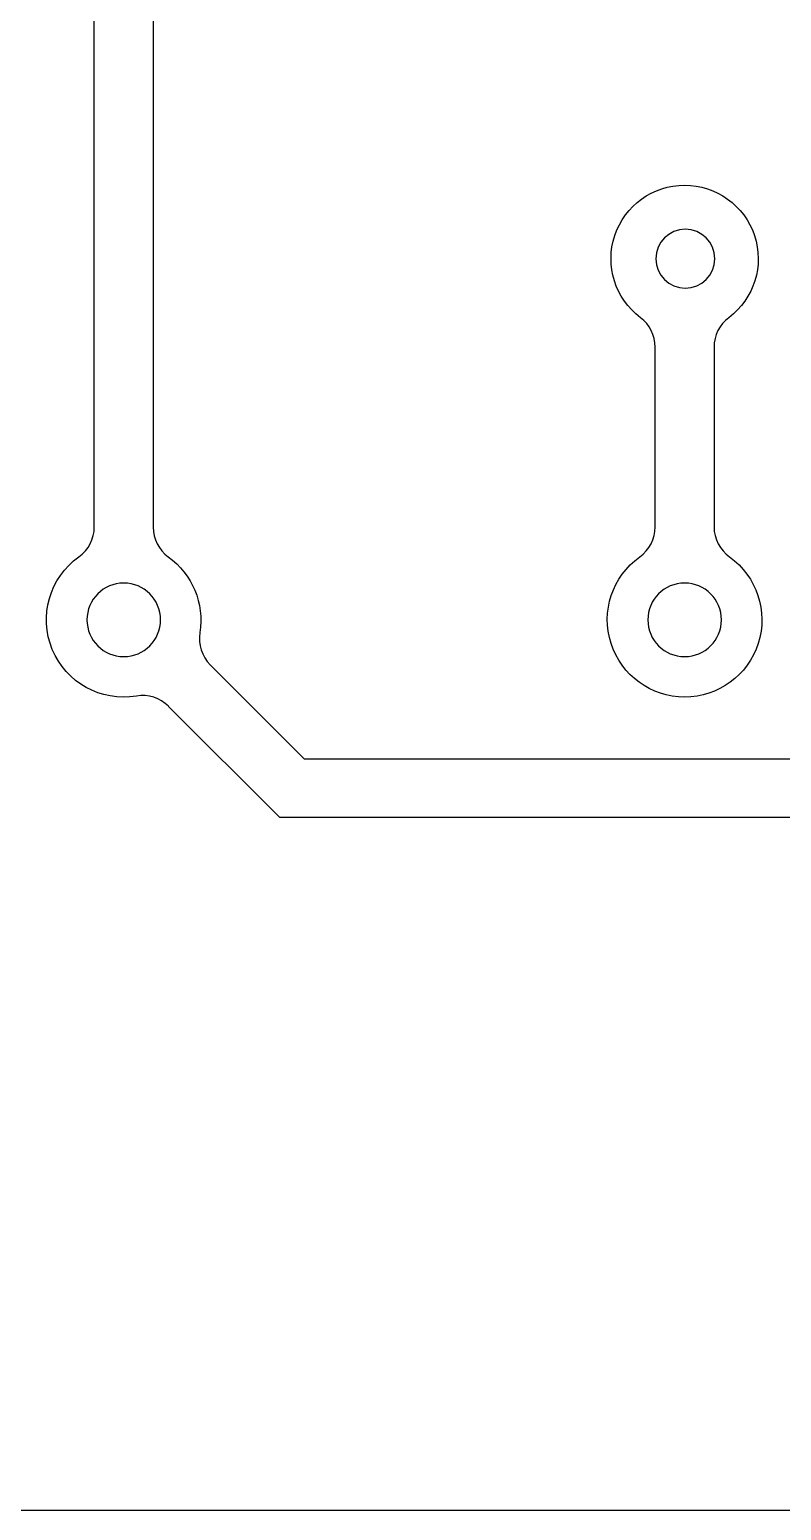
# Model space of a CAD drawing. Extents: x -44 to 134, y -24 to 59.
# Drawn here: x 9.09 to 19.31, y -18 to 2.11 of the extents above; entities that cross this region are included whole.
import ezdxf

# ---------------------------------------------------------------- set-up
doc = ezdxf.new("R2010")
doc.units = 0
for name, color, linetype in [('DEFAULT', 7, 'CONTINUOUS'), ('TOPLAYER', 1, 'CONTINUOUS'), ('TOPLAYER$TRACCES', 20, 'CONTINUOUS')]:
    doc.layers.add(name, color=color, linetype=linetype)

msp = doc.modelspace()

# ---------------------------------------------------------------- linework, layer by layer
at = {"layer": 'DEFAULT'}
msp.add_line((43, -18), (-44, -18), dxfattribs=at)
at = {"layer": 'TOPLAYER'}
for p, q in [((17.591, -4.642), (17.591, -2.2)), ((18.391, -2.2), (18.391, -4.642))]:
    msp.add_line(p, q, dxfattribs=at)
at = {"layer": 'TOPLAYER', "extrusion": (0, 0, -1)}
msp.add_circle((-17.991, -5.904), 0.5, dxfattribs=at)
for centre, radius, start, end in [((-17.991, -1), 1, 306.87, 233.1303), ((-17.991, -5.904), 1.05, 125.4961, 54.5042)]:
    msp.add_arc(centre, radius, start, end, dxfattribs=at)
at = {"layer": 'TOPLAYER'}
for centre, start, end in [((17.091, -2.2), 0.0002, 53.13), ((18.891, -2.2), 126.8697, 180.0002), ((17.091, -4.642), 305.4958, 0.0002), ((18.891, -4.642), 180.0002, 234.5039)]:
    msp.add_arc(centre, 0.5, start, end, dxfattribs=at)
at = {"layer": 'TOPLAYER$TRACCES'}
for p, q in [((10.771, 2.898), (10.771, -4.645)), ((9.971, -4.642), (9.971, 2.566)), ((11.546, -6.513), (12.823, -7.79)), ((12.491, -8.59), (10.98, -7.079)), ((12.823, -7.79), (20.131, -7.79)), ((20.931, -8.59), (12.491, -8.59))]:
    msp.add_line(p, q, dxfattribs=at)
at = {"layer": 'TOPLAYER$TRACCES', "extrusion": (0, 0, -1)}
for centre, radius in [((-18, -1), 0.4), ((-10.371, -5.904), 0.5), ((-10.371, -5.904), 0.5)]:
    msp.add_circle(centre, radius, dxfattribs=at)
at = {"layer": 'TOPLAYER$TRACCES'}
for centre, start, end in [((9.471, -4.642), 305.496, 0.0001), ((11.271, -4.645), 180.0001, 233.8401), ((11.9, -6.16), 170.4963, 225.0003), ((10.626, -7.432), 45.0003, 99.5655)]:
    msp.add_arc(centre, 0.5, start, end, dxfattribs=at)
at = {"layer": 'TOPLAYER$TRACCES', "extrusion": (0, 0, -1)}
for centre, radius, start, end in [((-10.371, -5.904), 1.05, 260.5238, 54.5216), ((-10.35, -5.915), 1.069, 125.8341, 188.7353)]:
    msp.add_arc(centre, radius, start, end, dxfattribs=at)

doc.saveas('drawing.dxf')
